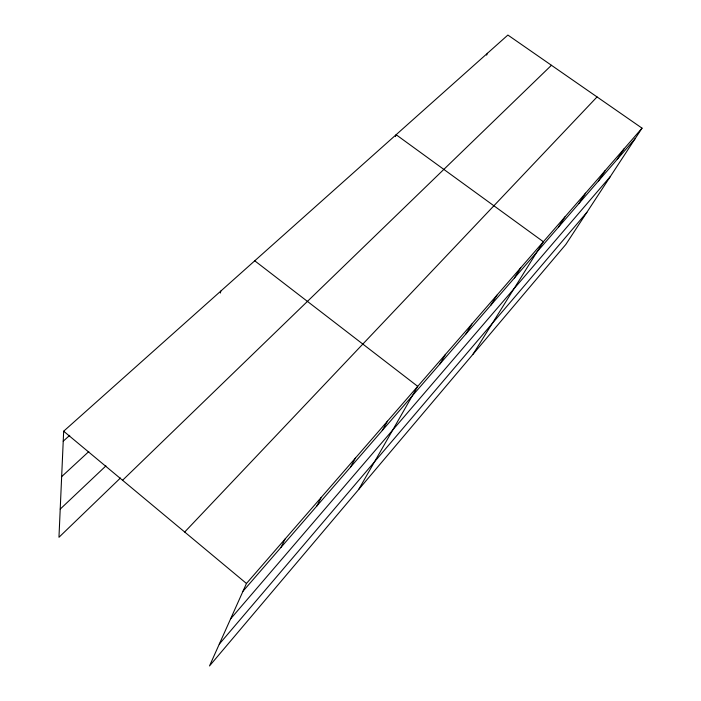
<?xml version="1.0" encoding="UTF-8"?>
<svg xmlns="http://www.w3.org/2000/svg" width="701" height="701" viewBox="0 0 701 701"><rect width="100%" height="100%" fill="white"/><g stroke="black" fill="none" stroke-linecap="round" stroke-linejoin="round"><path stroke-width="1.05" d="M642.037 128.152L246.463 583.477L209.503 665.95L565.838 244.439L642.037 128.152L507.883 35.05L63.668 431.211L58.963 537.29L120.423 478.021M220.342 293.044L220.815 291.064M395.39 136.599L396.126 134.723L543.363 241.731L472.965 354.294M486.599 55.151L487.449 53.276M281.048 547.315L285.062 539.043M316.834 506.026L321.286 497.351M350.509 467.155L355.346 458.147M382.264 430.51L387.434 421.205M358.64 489.535L417.717 386.356L254.743 260.807M439.816 364.091L445.521 354.355M465.963 333.904L471.878 324.011M490.805 305.233L496.913 295.2M514.446 277.946L520.712 267.808M558.434 227.185L564.953 216.881M578.93 203.527L585.545 193.178M598.523 180.919L605.226 170.527M617.257 159.293L624.03 148.875M219.282 644.131L586.886 212.324M230.576 618.913L610.387 176.45M242.967 591.276L635.202 138.579M184.696 532.033L597.05 96.931M122.57 480.273L551.442 65.281M60.216 509.101L105.93 465.893M61.653 476.636L88.79 451.584M63.221 441.192L69.723 435.356M63.668 431.211L246.463 583.477"/></g></svg>
